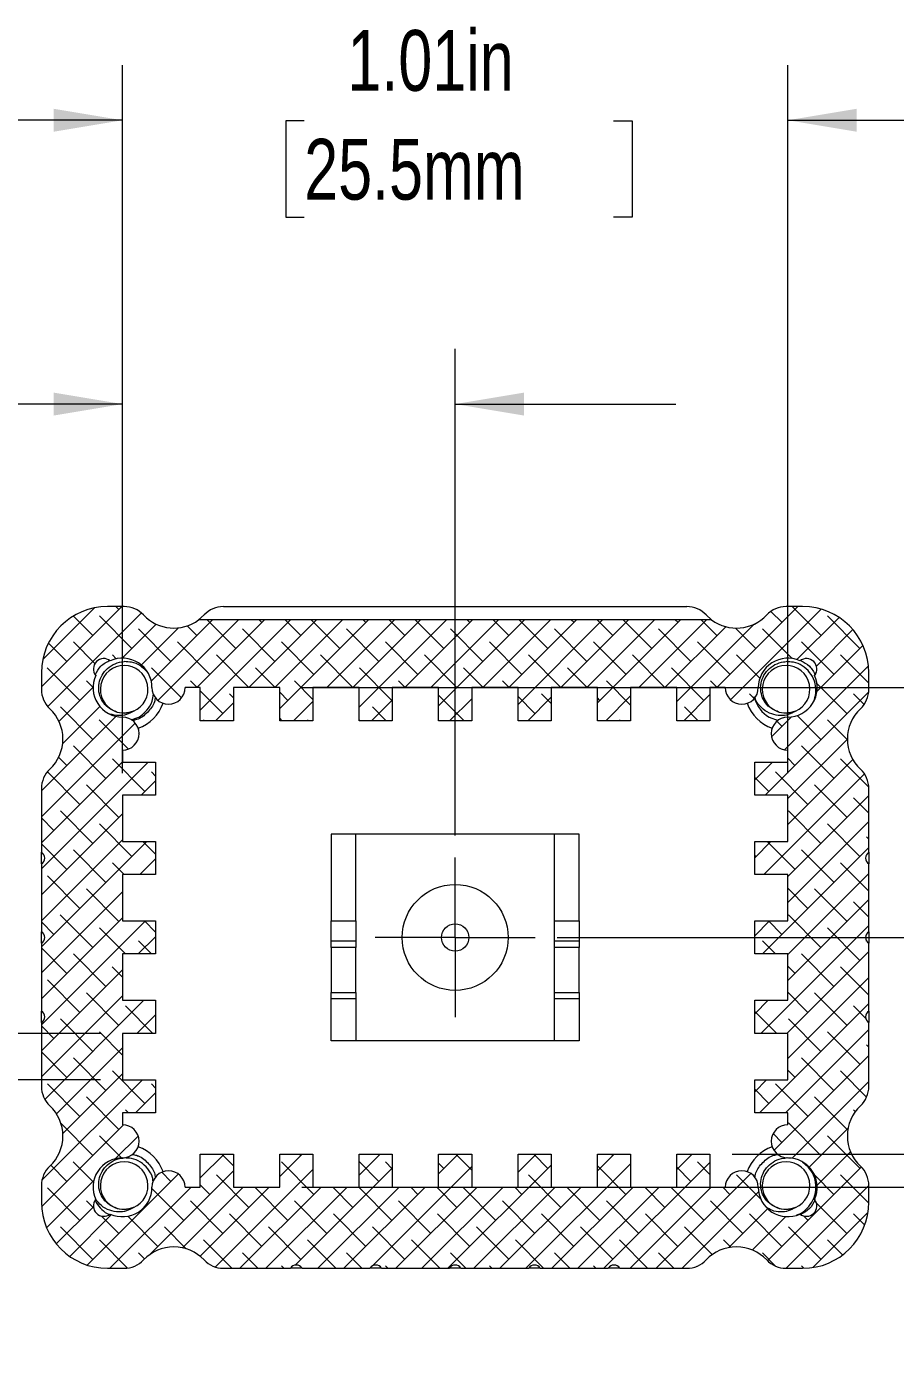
# Paper-space layout 'Inside Dim' of a CAD drawing. Header units: inches. Extents: x 0.04 to 7.3, y 0.02 to 5.63.
# Drawn here: x 4.673 to 5.985, y 1.235 to 3.257 of the extents above; entities that cross this region are included whole.
import ezdxf

# ---------------------------------------------------------------- set-up
doc = ezdxf.new("R2010")
doc.units = ezdxf.units.IN
doc.header["$MEASUREMENT"] = 0
doc.styles.add('SLDTEXTSTYLE0', font='TXT', dxfattribs={"width": 0.75})
doc.dimstyles.new('SLDDIMSTYLE2', dxfattribs={"dimtxt": 0.0918635171, "dimasz": 0.104, "dimexe": 0, "dimexo": 0.0625, "dimgap": 0.0229658793, "dimtad": 0, "dimtih": 1, "dimtoh": 1, "dimrnd": 1e-09, "dimzin": 0, "dimdsep": 46, "dimtxsty": 'SLDTEXTSTYLE0', "dimsah": 1, "dimcen": 0.09, "dimadec": 0, "dimazin": 0, "dimtfac": 1, "dimtmove": 0, "dimatfit": 0, "dimfxl": 1, "dimfrac": 2, "dimtolj": 1, "dimtzin": 12, "dimarcsym": 0})
doc.dimstyles.new('SLDDIMSTYLE4', dxfattribs={"dimtxt": 0.0918635171, "dimasz": 0.104, "dimexe": 0, "dimexo": 0.0625, "dimgap": 0.0229658793, "dimtad": 0, "dimtih": 1, "dimtoh": 1, "dimrnd": 1e-09, "dimdsep": 46, "dimtxsty": 'SLDTEXTSTYLE0', "dimsah": 1, "dimcen": 0.09, "dimadec": 0, "dimazin": 2, "dimtfac": 1, "dimtmove": 0, "dimatfit": 0, "dimfxl": 1, "dimfrac": 2, "dimtolj": 1, "dimtzin": 12, "dimarcsym": 0})
doc.dimstyles.new('SLDDIMSTYLE5', dxfattribs={"dimtxt": 0.0918635171, "dimasz": 0.104, "dimexe": 0, "dimexo": 0.0625, "dimgap": 0.0229658793, "dimtad": 0, "dimtih": 1, "dimtoh": 1, "dimrnd": 1e-09, "dimdsep": 46, "dimtxsty": 'SLDTEXTSTYLE0', "dimsah": 1, "dimcen": 0.09, "dimadec": 0, "dimazin": 2, "dimtfac": 1, "dimtofl": 0, "dimtmove": 0, "dimatfit": 3, "dimfxl": 1, "dimfrac": 2, "dimtolj": 1, "dimtzin": 12, "dimarcsym": 0})
doc.dimstyles.new('SLDDIMSTYLE6', dxfattribs={"dimtxt": 0.0918635171, "dimasz": 0.104, "dimexe": 0, "dimexo": 0.0625, "dimgap": 0.0229658793, "dimtad": 0, "dimtih": 1, "dimtoh": 1, "dimrnd": 1e-09, "dimzin": 12, "dimdsep": 46, "dimtxsty": 'SLDTEXTSTYLE0', "dimsah": 1, "dimcen": 0.09, "dimadec": 0, "dimazin": 3, "dimtfac": 1, "dimtmove": 0, "dimatfit": 0, "dimfxl": 1, "dimfrac": 2, "dimtolj": 1, "dimtzin": 12, "dimarcsym": 0})

# ---------------------------------------------------------------- blocks, each defined once
blk = doc.blocks.new('_D_10')
at = {"color": 7, "linetype": 'Continuous', "lineweight": 0, "ltscale": 0.6666666667}
for p, q in [((4.8177610038, 2.1294013043), (4.8177610038, 3.1993094408)), ((5.8227610038, 2.1294013043), (5.8227610038, 3.1993094408)), ((4.8177610038, 3.1159761074), (4.4844276705, 3.1159761074)), ((5.0923447871, 3.1152743522), (5.0643551216, 3.1152743522)), ((5.0643551216, 3.1152743522), (5.0643551216, 2.9694410191)), ((5.5595728474, 3.1152743522), (5.587562513, 3.1152743522)), ((5.587562513, 3.1152743522), (5.587562513, 2.9694410191)), ((5.8227610038, 3.1159761074), (6.1560943372, 3.1159761074)), ((5.0643551216, 2.9694410191), (5.0923447871, 2.9694410191)), ((5.587562513, 2.9694410191), (5.5595728474, 2.9694410191))]:
    blk.add_line(p, q, dxfattribs=at)
for points in [[(4.8177610038, 3.1159761074), (4.7137610038, 3.1333094408), (4.7137610038, 3.0986427741)], [(5.8227610038, 3.1159761074), (5.9267610038, 3.0986427741), (5.9267610038, 3.1333094408)]]:
    blk.add_solid(points, dxfattribs=at)
at = {"color": 7, "linetype": 'Continuous', "lineweight": 0, "ltscale": 0.6666666667, "char_height": 0.0918635171, "attachment_point": 1, "style": 'SLDTEXTSTYLE0'}
for s, insert in [('1.01in', (5.1576061654, 3.2523524296)), ('25.5mm', (5.0923447871, 3.0878593108))]:
    blk.add_mtext(s, dxfattribs=dict(at, insert=insert))
blk = doc.blocks.new('_D_11')
at = {"color": 7, "linetype": 'Continuous', "lineweight": 0, "ltscale": 0.6666666667}
for p, q in [((5.0885943372, 2.258567971), (6.9209827886, 2.258567971)), ((6.8376494553, 2.258567971), (6.8376494553, 2.0399887042)), ((6.6040354221, 1.874092104), (6.5760457565, 1.874092104)), ((6.5760457565, 1.874092104), (6.5760457565, 1.7282587709)), ((7.0712634824, 1.874092104), (7.0992531479, 1.874092104)), ((7.0992531479, 1.874092104), (7.0992531479, 1.7282587709)), ((6.5760457565, 1.7282587709), (6.6040354221, 1.7282587709)), ((7.0992531479, 1.7282587709), (7.0712634824, 1.7282587709)), ((6.8376494553, 1.503567971), (6.8376494553, 1.7095990142)), ((5.0885943372, 1.503567971), (6.9209827886, 1.503567971))]:
    blk.add_line(p, q, dxfattribs=at)
for points in [[(6.8376494553, 2.258567971), (6.8203161219, 2.154567971), (6.8549827886, 2.154567971)], [(6.8376494553, 1.503567971), (6.8549827886, 1.607567971), (6.8203161219, 1.607567971)]]:
    blk.add_solid(points, dxfattribs=at)
at = {"color": 7, "linetype": 'Continuous', "lineweight": 0, "ltscale": 0.6666666667, "char_height": 0.0918635171, "attachment_point": 1, "style": 'SLDTEXTSTYLE0'}
for s, insert in [('0.76in', (6.6692968004, 2.0111701814)), ('19.2mm', (6.6040354221, 1.8466770626))]:
    blk.add_mtext(s, dxfattribs=dict(at, insert=insert))
blk = doc.blocks.new('_D_12')
at = {"color": 7, "linetype": 'Continuous', "lineweight": 0, "ltscale": 0.6666666667}
for p, q in [((4.4709063239, 1.736067971), (4.4709063239, 2.0694013043)), ((4.7844276705, 1.736067971), (4.3875729905, 1.736067971)), ((4.7844276705, 1.666067971), (4.3875729905, 1.666067971)), ((4.4709063239, 1.3893239502), (4.4709063239, 1.666067971)), ((3.7565718893, 1.388622195), (3.7285822238, 1.388622195)), ((3.7285822238, 1.388622195), (3.7285822238, 1.2427888619)), ((4.1559230093, 1.388622195), (4.1839126749, 1.388622195)), ((4.1839126749, 1.388622195), (4.1839126749, 1.2427888619)), ((4.3042396572, 1.3893239502), (4.4709063239, 1.3893239502)), ((3.7285822238, 1.2427888619), (3.7565718893, 1.2427888619)), ((4.1839126749, 1.2427888619), (4.1559230093, 1.2427888619))]:
    blk.add_line(p, q, dxfattribs=at)
for points in [[(4.4709063239, 1.736067971), (4.4882396572, 1.840067971), (4.4535729905, 1.840067971)], [(4.4709063239, 1.666067971), (4.4535729905, 1.562067971), (4.4882396572, 1.562067971)]]:
    blk.add_solid(points, dxfattribs=at)
at = {"color": 7, "linetype": 'Continuous', "lineweight": 0, "ltscale": 0.6666666667, "char_height": 0.0918635171, "attachment_point": 1, "style": 'SLDTEXTSTYLE0'}
for s, insert in [('0.07in', (3.7878947975, 1.5257002724)), ('1.8mm', (3.7565718893, 1.3612071536))]:
    blk.add_mtext(s, dxfattribs=dict(at, insert=insert))
blk = doc.blocks.new('_D_13')
at = {"color": 7, "linetype": 'Continuous', "lineweight": 0, "ltscale": 0.6666666667}
for p, q in [((6.4438106216, 1.553567971), (6.4438106216, 1.8869013043)), ((5.7385943372, 1.553567971), (6.527143955, 1.553567971)), ((5.7615943372, 1.503567971), (6.527143955, 1.503567971)), ((6.4438106216, 1.2009050121), (6.4438106216, 1.503567971)), ((6.6104772883, 1.2009050121), (6.4438106216, 1.2009050121)), ((6.7587939301, 1.2002032569), (6.7308042645, 1.2002032569)), ((6.7308042645, 1.2002032569), (6.7308042645, 1.0543699238)), ((7.1581450501, 1.2002032569), (7.1861347156, 1.2002032569)), ((7.1861347156, 1.2002032569), (7.1861347156, 1.0543699238)), ((6.7308042645, 1.0543699238), (6.7587939301, 1.0543699238)), ((7.1861347156, 1.0543699238), (7.1581450501, 1.0543699238))]:
    blk.add_line(p, q, dxfattribs=at)
for points in [[(6.4438106216, 1.553567971), (6.461143955, 1.657567971), (6.4264772883, 1.657567971)], [(6.4438106216, 1.503567971), (6.4264772883, 1.399567971), (6.461143955, 1.399567971)]]:
    blk.add_solid(points, dxfattribs=at)
at = {"color": 7, "linetype": 'Continuous', "lineweight": 0, "ltscale": 0.6666666667, "char_height": 0.0918635171, "attachment_point": 1, "style": 'SLDTEXTSTYLE0'}
for s, insert in [('0.05in', (6.7901168382, 1.3372813343)), ('1.3mm', (6.7587939301, 1.1727882155))]:
    blk.add_mtext(s, dxfattribs=dict(at, insert=insert))
blk = doc.blocks.new('_D_14')
at = {"color": 7, "linetype": 'Continuous', "lineweight": 0, "ltscale": 0.6666666667}
for p, q in [((6.2305164026, 2.258567971), (6.2305164026, 2.5919013043)), ((5.6885943372, 2.258567971), (6.313849736, 2.258567971)), ((6.0308408396, 2.0736866366), (6.002851174, 2.0736866366)), ((6.002851174, 2.0736866366), (6.002851174, 1.9278533035)), ((6.4301919596, 2.0736866366), (6.4581816251, 2.0736866366)), ((6.4581816251, 2.0736866366), (6.4581816251, 1.9278533035)), ((6.002851174, 1.9278533035), (6.0308408396, 1.9278533035)), ((6.4581816251, 1.9278533035), (6.4301919596, 1.9278533035)), ((5.4742974622, 1.881067971), (6.313849736, 1.881067971)), ((6.2305164026, 1.881067971), (6.2305164026, 1.5477346376))]:
    blk.add_line(p, q, dxfattribs=at)
for points in [[(6.2305164026, 2.258567971), (6.247849736, 2.362567971), (6.2131830693, 2.362567971)], [(6.2305164026, 1.881067971), (6.2131830693, 1.777067971), (6.247849736, 1.777067971)]]:
    blk.add_solid(points, dxfattribs=at)
at = {"color": 7, "linetype": 'Continuous', "lineweight": 0, "ltscale": 0.6666666667, "char_height": 0.0918635171, "attachment_point": 1, "style": 'SLDTEXTSTYLE0'}
for s, insert in [('0.38in', (6.0621637477, 2.210764714)), ('9.6mm', (6.0308408396, 2.0462715952))]:
    blk.add_mtext(s, dxfattribs=dict(at, insert=insert))
blk = doc.blocks.new('_D_15')
at = {"color": 7, "linetype": 'Continuous', "lineweight": 0, "ltscale": 0.6666666667}
for p, q in [((4.8177610038, 2.1294013043), (4.8177610038, 2.7703711886)), ((5.3202610038, 2.0351044293), (5.3202610038, 2.7703711886)), ((3.937779606, 2.6863361), (3.9097899405, 2.6863361)), ((3.9097899405, 2.6863361), (3.9097899405, 2.5405027669)), ((4.4050076663, 2.6863361), (4.4329973319, 2.6863361)), ((4.4329973319, 2.6863361), (4.4329973319, 2.5405027669)), ((4.8177610038, 2.6870378552), (4.5143917519, 2.6870378552)), ((5.3202610038, 2.6870378552), (5.6535943372, 2.6870378552)), ((3.9097899405, 2.5405027669), (3.937779606, 2.5405027669)), ((4.4329973319, 2.5405027669), (4.4050076663, 2.5405027669))]:
    blk.add_line(p, q, dxfattribs=at)
for points in [[(4.8177610038, 2.6870378552), (4.7137610038, 2.7043711886), (4.7137610038, 2.6697045219)], [(5.3202610038, 2.6870378552), (5.4242610038, 2.6697045219), (5.4242610038, 2.7043711886)]]:
    blk.add_solid(points, dxfattribs=at)
at = {"color": 7, "linetype": 'Continuous', "lineweight": 0, "ltscale": 0.6666666667, "char_height": 0.0918635171, "attachment_point": 1, "style": 'SLDTEXTSTYLE0'}
for s, insert in [('0.50in', (4.0030409843, 2.8234141774)), ('12.8mm', (3.937779606, 2.6589210586))]:
    blk.add_mtext(s, dxfattribs=dict(at, insert=insert))
blk = doc.blocks.new('SW_CENTERMARKSYMBOL_1')
at = {"color": 0, "linetype": 'Continuous', "lineweight": 0, "ltscale": 0.6666666667}
for p, q in [((0, 0.1), (0, 0.120703125)), ((0, 0), (0, 0.1)), ((-0.1, 0), (-0.120703125, 0)), ((0, 0), (-0.1, 0)), ((0, 0), (0.1, 0)), ((0, 0), (0, -0.1)), ((0.1, 0), (0.120703125, 0)), ((0, -0.1), (0, -0.120703125))]:
    blk.add_line(p, q, dxfattribs=at)

psp = doc.layouts.new('Inside Dim')

# ---------------------------------------------------------------- hatches: boundary and pattern name
at = {"linetype": 'Continuous', "lineweight": 0, "ltscale": 0.6666666667}
h = psp.add_hatch(dxfattribs=at)
h.set_pattern_fill('ANSI38', scale=0.2222222222, style=0)
h.set_pattern_definition([(45, (0, 0), (-0.0196418550329597, 0.0196418550329597), []), (135, (0, 0), (-0.058925565098879, 0.0196418550329597), [0.0694444444444444, -0.0416666666666667])])
edge = h.paths.add_edge_path(flags=0)
edge.add_line((4.820386108165117, 2.381067970962776), (4.795261003824478, 2.381067970962776))
edge.add_arc((4.795261003824477, 2.281067970962776), 0.1, 89.99999999999949, 180.0000000000013)
edge.add_line((4.695261003824476, 2.281067970962775), (4.695261003824476, 2.255942866622136))
edge.add_arc((4.735261003824476, 2.255942866622136), 0.04, 180, 226.9272186532483)
edge.add_arc((4.665261003824477, 2.181067970962776), 0.0625, -46.92721865324887, 46.92721865324728, ccw=False)
edge.add_arc((4.735261003824476, 2.106193075303417), 0.04, 133.072781346753, 180)
edge.add_line((4.695261003824476, 2.106193075303417), (4.695261003824476, 2.009728225000621))
edge.add_arc((4.690261003824477, 2.001067970962776), 0.01, -60.000000000004604, 60.00000000000563, ccw=False)
edge.add_line((4.695261003824476, 1.992407716924932), (4.695261003824476, 1.88972822500062))
edge.add_arc((4.690261003824477, 1.881067970962776), 0.01, -60.00000000000648, 60.00000000000358, ccw=False)
edge.add_line((4.695261003824476, 1.872407716924932), (4.695261003824476, 1.769728225000621))
edge.add_arc((4.690261003824477, 1.761067970962776), 0.0100000000000002, -60.00000000000648, 60.00000000000432, ccw=False)
edge.add_line((4.695261003824476, 1.752407716924931), (4.695261003824476, 1.655942866622136))
edge.add_arc((4.735261003824476, 1.655942866622136), 0.04, 180, 226.9272186532481)
edge.add_arc((4.665261003824477, 1.581067970962776), 0.0625, -46.927218653248815, 46.92721865324722, ccw=False)
edge.add_arc((4.735261003824476, 1.506193075303417), 0.04, 133.0727813467525, 180)
edge.add_line((4.695261003824476, 1.506193075303417), (4.695261003824476, 1.481067970962777))
edge.add_arc((4.795261003824477, 1.481067970962776), 0.1, 179.9999999999996, 270.0000000000013)
edge.add_line((4.795261003824478, 1.381067970962776), (4.820386108165117, 1.381067970962776))
edge.add_arc((4.820386108165117, 1.421067970962776), 0.04, 270.0000000000008, 316.9272186532481)
edge.add_arc((4.895261003824476, 1.351067970962776), 0.0625, 43.07278134675158, 136.9272186532467, ccw=False)
edge.add_arc((4.970135899483836, 1.421067970962776), 0.04, 223.0727813467536, 270.0000000000008)
edge.add_line((4.970135899483836, 1.381067970962776), (5.071600749786632, 1.381067970962776))
edge.add_arc((5.080261003824476, 1.376067970962776), 0.01, 29.99999999999841, 149.9999999999975, ccw=False)
edge.add_line((5.088921257862321, 1.381067970962776), (5.191600749786632, 1.381067970962776))
edge.add_arc((5.200261003824476, 1.376067970962776), 0.01, 29.99999999999841, 149.9999999999975, ccw=False)
edge.add_line((5.208921257862321, 1.381067970962776), (5.311600749786631, 1.381067970962776))
edge.add_arc((5.320261003824477, 1.376067970962776), 0.01, 30.00000000000091, 150.0000000000026, ccw=False)
edge.add_line((5.328921257862321, 1.381067970962776), (5.431600749786632, 1.381067970962776))
edge.add_arc((5.440261003824476, 1.376067970962776), 0.01, 29.999999999999773, 149.9999999999986, ccw=False)
edge.add_line((5.44892125786232, 1.381067970962776), (5.551600749786632, 1.381067970962776))
edge.add_arc((5.560261003824476, 1.376067970962776), 0.01, 29.99999999999733, 149.9999999999986, ccw=False)
edge.add_line((5.568921257862321, 1.381067970962776), (5.670386108165117, 1.381067970962776))
edge.add_arc((5.670386108165117, 1.421067970962776), 0.04, 270.0000000000008, 316.9272186532482)
edge.add_arc((5.745261003824477, 1.351067970962776), 0.0625, 43.07278134675158, 136.9272186532473, ccw=False)
edge.add_arc((5.820135899483836, 1.421067970962776), 0.04, 223.0727813467533, 270.0000000000008)
edge.add_line((5.820135899483836, 1.381067970962776), (5.845261003824476, 1.381067970962776))
edge.add_arc((5.845261003824477, 1.481067970962776), 0.1, 270.0000000000003, 360.0000000000012)
edge.add_line((5.945261003824476, 1.481067970962777), (5.945261003824476, 1.506193075303417))
edge.add_arc((5.905261003824476, 1.506193075303417), 0.04, 0, 46.92721865324767)
edge.add_arc((5.975261003824476, 1.581067970962776), 0.0625, 133.0727813467518, 226.9272186532474, ccw=False)
edge.add_arc((5.905261003824476, 1.655942866622136), 0.04, 313.0727813467534, 360.0000000000008)
edge.add_line((5.945261003824476, 1.655942866622136), (5.945261003824476, 1.752407716924932))
edge.add_arc((5.950261003824477, 1.761067970962776), 0.01, 120.0000000000029, 239.9999999999956, ccw=False)
edge.add_line((5.945261003824476, 1.769728225000621), (5.945261003824476, 1.872407716924932))
edge.add_arc((5.950261003824477, 1.881067970962776), 0.01, 120.0000000000023, 239.9999999999969, ccw=False)
edge.add_line((5.945261003824476, 1.889728225000621), (5.945261003824476, 1.992407716924932))
edge.add_arc((5.950261003824477, 2.001067970962776), 0.01, 120.0000000000029, 239.9999999999962, ccw=False)
edge.add_line((5.945261003824476, 2.009728225000621), (5.945261003824476, 2.106193075303417))
edge.add_arc((5.905261003824476, 2.106193075303417), 0.04, 0, 46.92721865324745)
edge.add_arc((5.975261003824476, 2.181067970962776), 0.0625, 133.0727813467517, 226.9272186532472, ccw=False)
edge.add_arc((5.905261003824476, 2.255942866622136), 0.04, 313.0727813467534, 360.0000000000008)
edge.add_line((5.945261003824476, 2.255942866622136), (5.945261003824476, 2.281067970962776))
edge.add_arc((5.845261003824477, 2.281067970962776), 0.1, 5.598e-13, 90.00000000000132)
edge.add_line((5.845261003824476, 2.381067970962776), (5.820135899483836, 2.381067970962776))
edge.add_arc((5.820135899483836, 2.341067970962776), 0.04, 90, 136.9272186532475)
edge.add_arc((5.745261003824476, 2.411067970962776), 0.0625, 233.1301023541564, 316.9272186532478, ccw=False)
edge.add_line((5.707761003824476, 2.361067970962776), (5.547761003824477, 2.361067970962776))
edge.add_line((5.547761003824477, 2.361067970962776), (4.972761003824476, 2.361067970962776))
edge.add_line((4.972761003824476, 2.361067970962776), (4.932761003824477, 2.361067970962776))
edge.add_arc((4.895261003824476, 2.411067970962776), 0.0625, 223.0727813467528, 306.8698976458443, ccw=False)
edge.add_arc((4.820386108165117, 2.341067970962776), 0.04, 43.07278134675255, 90)
edge = h.paths.add_edge_path(flags=0)
edge.add_line((5.345261003824477, 1.553567970962776), (5.295261003824476, 1.553567970962776))
edge.add_line((5.295261003824476, 1.553567970962776), (5.295261003824476, 1.503567970962776))
edge.add_line((5.295261003824476, 1.503567970962776), (5.225261003824476, 1.503567970962776))
edge.add_line((5.225261003824476, 1.503567970962776), (5.225261003824476, 1.553567970962776))
edge.add_line((5.225261003824476, 1.553567970962776), (5.175261003824477, 1.553567970962776))
edge.add_line((5.175261003824477, 1.553567970962776), (5.175261003824477, 1.503567970962776))
edge.add_line((5.175261003824477, 1.503567970962776), (5.105261003824476, 1.503567970962776))
edge.add_line((5.105261003824476, 1.503567970962776), (5.105261003824476, 1.553567970962776))
edge.add_line((5.105261003824476, 1.553567970962776), (5.055261003824477, 1.553567970962776))
edge.add_line((5.055261003824477, 1.553567970962776), (5.055261003824477, 1.503567970962776))
edge.add_line((5.055261003824477, 1.503567970962776), (4.985261003824476, 1.503567970962776))
edge.add_line((4.985261003824476, 1.503567970962776), (4.985261003824476, 1.553567970962776))
edge.add_line((4.985261003824476, 1.553567970962776), (4.935261003824476, 1.553567970962776))
edge.add_line((4.935261003824476, 1.553567970962776), (4.935261003824476, 1.503567970962776))
edge.add_line((4.935261003824476, 1.503567970962776), (4.912261003824476, 1.503567970962776))
edge.add_arc((4.887261003824476, 1.503567970962776), 0.0249999999999999, 0, 180)
edge.add_arc((4.817761003824477, 1.503567970962776), 0.0445, 245.42835427125192, 360, ccw=False)
edge.add_arc((4.789476732577015, 1.475283699715314), 0.015625, 141.2511888011072, 308.7488111988922, ccw=False)
edge.add_arc((4.817761003824477, 1.503567970962776), 0.0445, 89.9999999999992, 204.5716457287488, ccw=False)
edge.add_arc((4.817761003824477, 1.573067970962776), 0.025, 270.0000000000008, 450.0000000000008)
edge.add_line((4.817761003824477, 1.598067970962776), (4.817761003824477, 1.616067970962776))
edge.add_line((4.817761003824477, 1.616067970962776), (4.867761003824477, 1.616067970962776))
edge.add_line((4.867761003824477, 1.616067970962776), (4.867761003824477, 1.666067970962776))
edge.add_line((4.867761003824477, 1.666067970962776), (4.817761003824477, 1.666067970962776))
edge.add_line((4.817761003824477, 1.666067970962776), (4.817761003824477, 1.736067970962776))
edge.add_line((4.817761003824477, 1.736067970962776), (4.867761003824477, 1.736067970962776))
edge.add_line((4.867761003824477, 1.736067970962776), (4.867761003824477, 1.786067970962776))
edge.add_line((4.867761003824477, 1.786067970962776), (4.817761003824477, 1.786067970962776))
edge.add_line((4.817761003824477, 1.786067970962776), (4.817761003824477, 1.856067970962776))
edge.add_line((4.817761003824477, 1.856067970962776), (4.867761003824477, 1.856067970962776))
edge.add_line((4.867761003824477, 1.856067970962776), (4.867761003824477, 1.906067970962776))
edge.add_line((4.867761003824477, 1.906067970962776), (4.817761003824477, 1.906067970962776))
edge.add_line((4.817761003824477, 1.906067970962776), (4.817761003824477, 1.976067970962776))
edge.add_line((4.817761003824477, 1.976067970962776), (4.867761003824477, 1.976067970962776))
edge.add_line((4.867761003824477, 1.976067970962776), (4.867761003824477, 2.026067970962776))
edge.add_line((4.867761003824477, 2.026067970962776), (4.817761003824477, 2.026067970962776))
edge.add_line((4.817761003824477, 2.026067970962776), (4.817761003824477, 2.096067970962777))
edge.add_line((4.817761003824477, 2.096067970962777), (4.867761003824477, 2.096067970962777))
edge.add_line((4.867761003824477, 2.096067970962777), (4.867761003824477, 2.146067970962776))
edge.add_line((4.867761003824477, 2.146067970962776), (4.817761003824477, 2.146067970962776))
edge.add_line((4.817761003824477, 2.146067970962776), (4.817761003824477, 2.164067970962776))
edge.add_arc((4.817761003824477, 2.189067970962776), 0.025, 270.0000000000008, 450.0000000000008)
edge.add_arc((4.817761003824477, 2.258567970962776), 0.0445, 155.4283542712509, 270, ccw=False)
edge.add_arc((4.789476732577015, 2.286852242210238), 0.015625, 51.25118880110699, 218.748811198892, ccw=False)
edge.add_arc((4.817761003824477, 2.258567970962776), 0.0445, -1.4210854715202004e-12, 114.57164572874751, ccw=False)
edge.add_arc((4.887261003824476, 2.258567970962776), 0.025, 180.0000000000018, 360.0000000000008)
edge.add_line((4.912261003824476, 2.258567970962776), (4.935261003824476, 2.258567970962776))
edge.add_line((4.935261003824476, 2.258567970962776), (4.935261003824476, 2.208567970962776))
edge.add_line((4.935261003824476, 2.208567970962776), (4.985261003824476, 2.208567970962776))
edge.add_line((4.985261003824476, 2.208567970962776), (4.985261003824476, 2.258567970962776))
edge.add_line((4.985261003824476, 2.258567970962776), (5.055261003824477, 2.258567970962776))
edge.add_line((5.055261003824477, 2.258567970962776), (5.055261003824477, 2.208567970962776))
edge.add_line((5.055261003824477, 2.208567970962776), (5.105261003824476, 2.208567970962776))
edge.add_line((5.105261003824476, 2.208567970962776), (5.105261003824476, 2.258567970962776))
edge.add_line((5.105261003824476, 2.258567970962776), (5.175261003824477, 2.258567970962776))
edge.add_line((5.175261003824477, 2.258567970962776), (5.175261003824477, 2.208567970962776))
edge.add_line((5.175261003824477, 2.208567970962776), (5.225261003824476, 2.208567970962776))
edge.add_line((5.225261003824476, 2.208567970962776), (5.225261003824476, 2.258567970962776))
edge.add_line((5.225261003824476, 2.258567970962776), (5.295261003824476, 2.258567970962776))
edge.add_line((5.295261003824476, 2.258567970962776), (5.295261003824477, 2.208567970962776))
edge.add_line((5.295261003824477, 2.208567970962776), (5.345261003824477, 2.208567970962776))
edge.add_line((5.345261003824477, 2.208567970962776), (5.345261003824477, 2.258567970962776))
edge.add_line((5.345261003824477, 2.258567970962776), (5.415261003824477, 2.258567970962776))
edge.add_line((5.415261003824477, 2.258567970962776), (5.415261003824477, 2.208567970962776))
edge.add_line((5.415261003824477, 2.208567970962776), (5.465261003824477, 2.208567970962776))
edge.add_line((5.465261003824477, 2.208567970962776), (5.465261003824477, 2.258567970962776))
edge.add_line((5.465261003824477, 2.258567970962776), (5.535261003824476, 2.258567970962776))
edge.add_line((5.535261003824476, 2.258567970962776), (5.535261003824476, 2.208567970962776))
edge.add_line((5.535261003824476, 2.208567970962776), (5.585261003824476, 2.208567970962776))
edge.add_line((5.585261003824476, 2.208567970962776), (5.585261003824476, 2.258567970962776))
edge.add_line((5.585261003824476, 2.258567970962776), (5.655261003824476, 2.258567970962776))
edge.add_line((5.655261003824476, 2.258567970962776), (5.655261003824476, 2.208567970962776))
edge.add_line((5.655261003824476, 2.208567970962776), (5.705261003824477, 2.208567970962776))
edge.add_line((5.705261003824477, 2.208567970962776), (5.705261003824477, 2.258567970962776))
edge.add_line((5.705261003824477, 2.258567970962776), (5.728261003824477, 2.258567970962776))
edge.add_arc((5.753261003824477, 2.258567970962776), 0.025, 180, 360.0000000000008)
edge.add_arc((5.822761003824476, 2.258567970962776), 0.0445, 65.42835427124908, 180, ccw=False)
edge.add_arc((5.851045275071939, 2.286852242210238), 0.015625, -38.74881119889187, 128.7488111988889, ccw=False)
edge.add_arc((5.822761003824476, 2.258567970962776), 0.0445, -90.0000000000008, 24.57164572874649, ccw=False)
edge.add_arc((5.822761003824476, 2.189067970962776), 0.025, 90, 270.0000000000008)
edge.add_line((5.822761003824476, 2.164067970962776), (5.822761003824476, 2.146067970962776))
edge.add_line((5.822761003824476, 2.146067970962776), (5.772761003824476, 2.146067970962776))
edge.add_line((5.772761003824476, 2.146067970962776), (5.772761003824476, 2.096067970962777))
edge.add_line((5.772761003824476, 2.096067970962777), (5.822761003824476, 2.096067970962777))
edge.add_line((5.822761003824476, 2.096067970962777), (5.822761003824476, 2.026067970962776))
edge.add_line((5.822761003824476, 2.026067970962776), (5.772761003824476, 2.026067970962776))
edge.add_line((5.772761003824476, 2.026067970962776), (5.772761003824476, 1.976067970962776))
edge.add_line((5.772761003824476, 1.976067970962776), (5.822761003824476, 1.976067970962776))
edge.add_line((5.822761003824476, 1.976067970962776), (5.822761003824476, 1.906067970962776))
edge.add_line((5.822761003824476, 1.906067970962776), (5.772761003824476, 1.906067970962776))
edge.add_line((5.772761003824476, 1.906067970962776), (5.772761003824476, 1.856067970962776))
edge.add_line((5.772761003824476, 1.856067970962776), (5.822761003824476, 1.856067970962776))
edge.add_line((5.822761003824476, 1.856067970962776), (5.822761003824476, 1.786067970962776))
edge.add_line((5.822761003824476, 1.786067970962776), (5.772761003824476, 1.786067970962776))
edge.add_line((5.772761003824476, 1.786067970962776), (5.772761003824476, 1.736067970962776))
edge.add_line((5.772761003824476, 1.736067970962776), (5.822761003824476, 1.736067970962776))
edge.add_line((5.822761003824476, 1.736067970962776), (5.822761003824476, 1.666067970962776))
edge.add_line((5.822761003824476, 1.666067970962776), (5.772761003824476, 1.666067970962776))
edge.add_line((5.772761003824476, 1.666067970962776), (5.772761003824476, 1.616067970962776))
edge.add_line((5.772761003824476, 1.616067970962776), (5.822761003824476, 1.616067970962776))
edge.add_line((5.822761003824476, 1.616067970962776), (5.822761003824476, 1.598067970962776))
edge.add_arc((5.822761003824476, 1.573067970962776), 0.025, 90, 270.0000000000008)
edge.add_arc((5.822761003824476, 1.503567970962776), 0.0445, -24.57164572874808, 89.9999999999992, ccw=False)
edge.add_arc((5.851045275071939, 1.475283699715315), 0.015625, -128.7488111988905, 38.748811198889086, ccw=False)
edge.add_arc((5.822761003824476, 1.503567970962776), 0.0445, 180, 294.57164572875035, ccw=False)
edge.add_arc((5.753261003824477, 1.503567970962776), 0.025, 0, 180)
edge.add_line((5.728261003824477, 1.503567970962776), (5.705261003824477, 1.503567970962776))
edge.add_line((5.705261003824477, 1.503567970962776), (5.705261003824477, 1.553567970962776))
edge.add_line((5.705261003824477, 1.553567970962776), (5.655261003824476, 1.553567970962776))
edge.add_line((5.655261003824476, 1.553567970962776), (5.655261003824476, 1.503567970962776))
edge.add_line((5.655261003824476, 1.503567970962776), (5.585261003824476, 1.503567970962776))
edge.add_line((5.585261003824476, 1.503567970962776), (5.585261003824476, 1.553567970962776))
edge.add_line((5.585261003824476, 1.553567970962776), (5.535261003824476, 1.553567970962776))
edge.add_line((5.535261003824476, 1.553567970962776), (5.535261003824476, 1.503567970962776))
edge.add_line((5.535261003824476, 1.503567970962776), (5.465261003824477, 1.503567970962776))
edge.add_line((5.465261003824477, 1.503567970962776), (5.465261003824477, 1.553567970962776))
edge.add_line((5.465261003824477, 1.553567970962776), (5.415261003824477, 1.553567970962776))
edge.add_line((5.415261003824477, 1.553567970962776), (5.415261003824477, 1.503567970962776))
edge.add_line((5.415261003824477, 1.503567970962776), (5.345261003824477, 1.503567970962776))
edge.add_line((5.345261003824477, 1.503567970962776), (5.345261003824477, 1.553567970962776))

# ---------------------------------------------------------------- linework, layer by layer
at = {"color": 7, "linetype": 'Continuous', "lineweight": 15, "ltscale": 0.6666666667}
for p, q in [((4.8203861082, 2.381067971), (4.7952610038, 2.381067971)), ((4.940916428, 2.3683850441), (4.9327610038, 2.361067971)), ((4.9701358995, 2.381067971), (5.6703861082, 2.381067971)), ((5.7077610038, 2.361067971), (5.6996055796, 2.3683850441)), ((5.8452610038, 2.381067971), (5.8201358995, 2.381067971)), ((4.9727610038, 2.361067971), (4.9327610038, 2.361067971)), ((5.5477610038, 2.361067971), (4.9727610038, 2.361067971)), ((5.7077610038, 2.361067971), (5.5477610038, 2.361067971)), ((4.6952610038, 2.281067971), (4.6952610038, 2.2559428666)), ((5.9452610038, 2.2559428666), (5.9452610038, 2.281067971)), ((4.9352610038, 2.258567971), (4.9122610038, 2.258567971)), ((4.9352610038, 2.208567971), (4.9352610038, 2.258567971)), ((5.0552610038, 2.258567971), (4.9852610038, 2.258567971)), ((4.9852610038, 2.258567971), (4.9852610038, 2.208567971)), ((5.0552610038, 2.208567971), (5.0552610038, 2.258567971)), ((5.1752610038, 2.258567971), (5.1052610038, 2.258567971)), ((5.1052610038, 2.258567971), (5.1052610038, 2.208567971)), ((5.1752610038, 2.208567971), (5.1752610038, 2.258567971)), ((5.2952610038, 2.258567971), (5.2252610038, 2.258567971)), ((5.2252610038, 2.258567971), (5.2252610038, 2.208567971)), ((5.2952610038, 2.208567971), (5.2952610038, 2.258567971)), ((5.4152610038, 2.258567971), (5.3452610038, 2.258567971)), ((5.3452610038, 2.258567971), (5.3452610038, 2.208567971)), ((5.4152610038, 2.208567971), (5.4152610038, 2.258567971)), ((5.5352610038, 2.258567971), (5.4652610038, 2.258567971)), ((5.4652610038, 2.258567971), (5.4652610038, 2.208567971)), ((5.5352610038, 2.208567971), (5.5352610038, 2.258567971)), ((5.6552610038, 2.258567971), (5.5852610038, 2.258567971)), ((5.5852610038, 2.258567971), (5.5852610038, 2.208567971)), ((5.6552610038, 2.208567971), (5.6552610038, 2.258567971)), ((5.7282610038, 2.258567971), (5.7052610038, 2.258567971)), ((5.7052610038, 2.258567971), (5.7052610038, 2.208567971)), ((5.773779314, 2.241048655), (5.7731390895, 2.2442344555)), ((4.9852610038, 2.208567971), (4.9352610038, 2.208567971)), ((5.1052610038, 2.208567971), (5.0552610038, 2.208567971)), ((5.2252610038, 2.208567971), (5.1752610038, 2.208567971)), ((5.3452610038, 2.208567971), (5.2952610038, 2.208567971)), ((5.4652610038, 2.208567971), (5.4152610038, 2.208567971)), ((5.5852610038, 2.208567971), (5.5352610038, 2.208567971)), ((5.7052610038, 2.208567971), (5.6552610038, 2.208567971)), ((5.7945690542, 2.2137575263), (5.8083485365, 2.2090001)), ((4.8177610038, 2.164067971), (4.8177610038, 2.146067971)), ((4.8177610038, 2.146067971), (4.8677610038, 2.146067971)), ((4.8677610038, 2.146067971), (4.8677610038, 2.096067971)), ((5.7727610038, 2.096067971), (5.7727610038, 2.146067971)), ((5.7727610038, 2.146067971), (5.8227610038, 2.146067971)), ((5.8227610038, 2.146067971), (5.8227610038, 2.164067971)), ((4.6952610038, 2.1061930753), (4.6952610038, 2.009728225)), ((5.9452610038, 2.009728225), (5.9452610038, 2.1061930753)), ((4.8677610038, 2.096067971), (4.8177610038, 2.096067971)), ((4.8177610038, 2.096067971), (4.8177610038, 2.026067971)), ((5.8227610038, 2.096067971), (5.7727610038, 2.096067971)), ((5.8227610038, 2.026067971), (5.8227610038, 2.096067971)), ((4.8177610038, 2.026067971), (4.8677610038, 2.026067971)), ((4.8677610038, 2.026067971), (4.8677610038, 1.976067971)), ((5.1702610038, 2.037067971), (5.1327610038, 2.037067971)), ((5.1327610038, 2.037067971), (5.1327610038, 1.906067971)), ((5.1702610038, 1.906067971), (5.1702610038, 2.037067971)), ((5.4702610038, 2.037067971), (5.1702610038, 2.037067971)), ((5.5077610038, 2.037067971), (5.4702610038, 2.037067971)), ((5.4702610038, 1.906067971), (5.4702610038, 2.037067971)), ((5.5077610038, 1.906067971), (5.5077610038, 2.037067971)), ((5.7727610038, 1.976067971), (5.7727610038, 2.026067971)), ((5.7727610038, 2.026067971), (5.8227610038, 2.026067971)), ((4.6952610038, 1.9924077169), (4.6952610038, 2.009728225)), ((5.9452610038, 2.009728225), (5.9452610038, 1.9924077169)), ((4.6952610038, 1.9924077169), (4.6952610038, 1.889728225)), ((5.9452610038, 1.889728225), (5.9452610038, 1.9924077169)), ((4.8677610038, 1.976067971), (4.8177610038, 1.976067971)), ((4.8177610038, 1.976067971), (4.8177610038, 1.906067971)), ((5.8227610038, 1.976067971), (5.7727610038, 1.976067971)), ((5.8227610038, 1.906067971), (5.8227610038, 1.976067971)), ((4.8177610038, 1.906067971), (4.8677610038, 1.906067971)), ((4.8677610038, 1.906067971), (4.8677610038, 1.856067971)), ((5.1327610038, 1.876067971), (5.1327610038, 1.906067971)), ((5.1327610038, 1.906067971), (5.1702610038, 1.906067971)), ((5.1702610038, 1.906067971), (5.1702610038, 1.876067971)), ((5.4702610038, 1.876067971), (5.4702610038, 1.906067971)), ((5.4702610038, 1.906067971), (5.5077610038, 1.906067971)), ((5.5077610038, 1.906067971), (5.5077610038, 1.876067971)), ((5.7727610038, 1.856067971), (5.7727610038, 1.906067971)), ((5.7727610038, 1.906067971), (5.8227610038, 1.906067971)), ((4.6952610038, 1.8724077169), (4.6952610038, 1.889728225)), ((5.9452610038, 1.889728225), (5.9452610038, 1.8724077169)), ((4.6952610038, 1.8724077169), (4.6952610038, 1.769728225)), ((5.1327610038, 1.866067971), (5.1327610038, 1.876067971)), ((5.1327610038, 1.876067971), (5.1702610038, 1.876067971)), ((5.1702610038, 1.866067971), (5.1327610038, 1.866067971)), ((5.1327610038, 1.866067971), (5.1327610038, 1.798067971)), ((5.1702610038, 1.876067971), (5.1702610038, 1.866067971)), ((5.1702610038, 1.798067971), (5.1702610038, 1.866067971)), ((5.4702610038, 1.876067971), (5.5077610038, 1.876067971)), ((5.4702610038, 1.866067971), (5.4702610038, 1.876067971)), ((5.5077610038, 1.866067971), (5.4702610038, 1.866067971)), ((5.4702610038, 1.798067971), (5.4702610038, 1.866067971)), ((5.5077610038, 1.876067971), (5.5077610038, 1.866067971)), ((5.5077610038, 1.798067971), (5.5077610038, 1.866067971)), ((5.9452610038, 1.769728225), (5.9452610038, 1.8724077169)), ((4.8677610038, 1.856067971), (4.8177610038, 1.856067971)), ((4.8177610038, 1.856067971), (4.8177610038, 1.786067971)), ((5.8227610038, 1.856067971), (5.7727610038, 1.856067971)), ((5.8227610038, 1.786067971), (5.8227610038, 1.856067971)), ((4.8177610038, 1.786067971), (4.8677610038, 1.786067971)), ((4.8677610038, 1.786067971), (4.8677610038, 1.736067971)), ((5.1327610038, 1.798067971), (5.1702610038, 1.798067971)), ((5.1327610038, 1.788067971), (5.1327610038, 1.798067971)), ((5.1327610038, 1.725067971), (5.1327610038, 1.788067971)), ((5.1702610038, 1.788067971), (5.1327610038, 1.788067971)), ((5.1702610038, 1.798067971), (5.1702610038, 1.788067971)), ((5.1702610038, 1.788067971), (5.1702610038, 1.725067971)), ((5.4702610038, 1.798067971), (5.5077610038, 1.798067971)), ((5.4702610038, 1.788067971), (5.4702610038, 1.798067971)), ((5.5077610038, 1.788067971), (5.4702610038, 1.788067971)), ((5.4702610038, 1.725067971), (5.4702610038, 1.788067971)), ((5.5077610038, 1.798067971), (5.5077610038, 1.788067971)), ((5.5077610038, 1.788067971), (5.5077610038, 1.725067971)), ((5.7727610038, 1.736067971), (5.7727610038, 1.786067971)), ((5.7727610038, 1.786067971), (5.8227610038, 1.786067971)), ((4.6952610038, 1.7524077169), (4.6952610038, 1.769728225)), ((5.9452610038, 1.769728225), (5.9452610038, 1.7524077169)), ((4.6952610038, 1.7524077169), (4.6952610038, 1.6559428666)), ((5.9452610038, 1.6559428666), (5.9452610038, 1.7524077169)), ((4.8677610038, 1.736067971), (4.8177610038, 1.736067971)), ((4.8177610038, 1.736067971), (4.8177610038, 1.666067971)), ((5.1702610038, 1.725067971), (5.1327610038, 1.725067971)), ((5.4702610038, 1.725067971), (5.1702610038, 1.725067971)), ((5.5077610038, 1.725067971), (5.4702610038, 1.725067971)), ((5.8227610038, 1.736067971), (5.7727610038, 1.736067971)), ((5.8227610038, 1.666067971), (5.8227610038, 1.736067971)), ((4.8177610038, 1.666067971), (4.8677610038, 1.666067971)), ((4.8677610038, 1.666067971), (4.8677610038, 1.616067971)), ((5.7727610038, 1.616067971), (5.7727610038, 1.666067971)), ((5.7727610038, 1.666067971), (5.8227610038, 1.666067971)), ((4.8677610038, 1.616067971), (4.8177610038, 1.616067971)), ((4.8177610038, 1.616067971), (4.8177610038, 1.598067971)), ((5.8227610038, 1.616067971), (5.7727610038, 1.616067971)), ((5.8227610038, 1.598067971), (5.8227610038, 1.616067971)), ((4.8399865202, 1.5514679049), (4.8413087573, 1.5503571769)), ((4.9352610038, 1.503567971), (4.9352610038, 1.553567971)), ((4.9352610038, 1.553567971), (4.9852610038, 1.553567971)), ((4.9852610038, 1.553567971), (4.9852610038, 1.503567971)), ((5.0552610038, 1.503567971), (5.0552610038, 1.553567971)), ((5.0552610038, 1.553567971), (5.1052610038, 1.553567971)), ((5.1052610038, 1.553567971), (5.1052610038, 1.503567971)), ((5.1752610038, 1.503567971), (5.1752610038, 1.553567971)), ((5.1752610038, 1.553567971), (5.2252610038, 1.553567971)), ((5.2252610038, 1.553567971), (5.2252610038, 1.503567971)), ((5.2952610038, 1.503567971), (5.2952610038, 1.553567971)), ((5.2952610038, 1.553567971), (5.3452610038, 1.553567971)), ((5.3452610038, 1.553567971), (5.3452610038, 1.503567971)), ((5.4152610038, 1.503567971), (5.4152610038, 1.553567971)), ((5.4152610038, 1.553567971), (5.4652610038, 1.553567971)), ((5.4652610038, 1.553567971), (5.4652610038, 1.503567971)), ((5.5352610038, 1.503567971), (5.5352610038, 1.553567971)), ((5.5352610038, 1.553567971), (5.5852610038, 1.553567971)), ((5.5852610038, 1.553567971), (5.5852610038, 1.503567971)), ((5.6552610038, 1.503567971), (5.6552610038, 1.553567971)), ((5.6552610038, 1.553567971), (5.7052610038, 1.553567971)), ((5.7052610038, 1.553567971), (5.7052610038, 1.503567971)), ((5.8267467014, 1.5472663069), (5.8202610038, 1.5478159788)), ((4.6952610038, 1.5061930753), (4.6952610038, 1.481067971)), ((4.9122610038, 1.503567971), (4.9352610038, 1.503567971)), ((4.9852610038, 1.503567971), (5.0552610038, 1.503567971)), ((5.1052610038, 1.503567971), (5.1752610038, 1.503567971)), ((5.2252610038, 1.503567971), (5.2952610038, 1.503567971)), ((5.3452610038, 1.503567971), (5.4152610038, 1.503567971)), ((5.4652610038, 1.503567971), (5.5352610038, 1.503567971)), ((5.5852610038, 1.503567971), (5.6552610038, 1.503567971)), ((5.7052610038, 1.503567971), (5.7282610038, 1.503567971)), ((5.9452610038, 1.481067971), (5.9452610038, 1.5061930753)), ((4.7945690542, 1.4637575263), (4.7980553399, 1.462553871)), ((4.7952610038, 1.381067971), (4.8203861082, 1.381067971)), ((4.9701358995, 1.381067971), (5.0716007498, 1.381067971)), ((5.0889212579, 1.381067971), (5.0716007498, 1.381067971)), ((5.0889212579, 1.381067971), (5.1916007498, 1.381067971)), ((5.2089212579, 1.381067971), (5.1916007498, 1.381067971)), ((5.2089212579, 1.381067971), (5.3116007498, 1.381067971)), ((5.3289212579, 1.381067971), (5.3116007498, 1.381067971)), ((5.3289212579, 1.381067971), (5.4316007498, 1.381067971)), ((5.4489212579, 1.381067971), (5.4316007498, 1.381067971)), ((5.4489212579, 1.381067971), (5.5516007498, 1.381067971)), ((5.5689212579, 1.381067971), (5.5516007498, 1.381067971)), ((5.5689212579, 1.381067971), (5.6703861082, 1.381067971)), ((5.8201358995, 1.381067971), (5.8452610038, 1.381067971))]:
    psp.add_line(p, q, dxfattribs=at)
at = {"color": 7, "linetype": 'Continuous', "lineweight": 15, "ltscale": 0.4444444444}
for radius in [0.0799999999999992, 0.0207031249999998]:
    psp.add_circle((5.3202610038, 1.881067971), radius, dxfattribs=at)
for centre, radius, start, end in [((4.7952610038, 2.281067971), 0.1000000000000005, 90, 180), ((4.8203861082, 2.341067971), 0.04, 43.0727813468, 90), ((4.8952610038, 2.411067971), 0.0625000000000005, 223.0727813468, 306.8698976458), ((4.9701358995, 2.341067971), 0.04, 90, 136.9272186532), ((5.6703861082, 2.341067971), 0.04, 43.0727813468, 90), ((5.7452610038, 2.411067971), 0.0625, 233.1301023542, 316.9272186532), ((5.8201358995, 2.341067971), 0.04, 90, 136.9272186532), ((5.8452610038, 2.281067971), 0.1000000000000005, 0, 90), ((4.7894767326, 2.2868522422), 0.0156250000000004, 51.2511888011, 218.7488111989), ((4.8202610038, 2.256067971), 0.0359705181293779, 292.8192442185, 247.1807557815), ((4.8177610038, 2.258567971), 0.0445000000000002, 0, 114.5716457287), ((5.8227610038, 2.258567971), 0.0445000000000001, 65.4283542713, 180), ((5.8202610038, 2.256067971), 0.0359705181293777, 292.8192442185, 247.1807557815), ((5.8510452751, 2.2868522422), 0.0156250000000003, 321.2511888011, 128.7488111989), ((4.8177610038, 2.258567971), 0.0445000000000007, 155.4283542713, 270), ((5.8227610038, 2.258567971), 0.0444999999999998, 270, 24.5716457287), ((4.7352610038, 2.2559428666), 0.0400000000000009, 180, 226.9272186532), ((4.8872610038, 2.258567971), 0.0250000000000004, 180, 0), ((5.7532610038, 2.258567971), 0.0250000000000012, 180, 0), ((5.9052610038, 2.2559428666), 0.04, 313.0727813468, 0), ((4.6652610038, 2.181067971), 0.0625000000000004, 313.0727813468, 46.9272186532), ((4.8202610038, 2.256067971), 0.0625000000000002, 289.7545872362, 340.2454127638), ((5.8202610038, 2.256067971), 0.0625000000000002, 199.7545872361, 250.2454127638), ((5.8202610038, 2.256067971), 0.0495000000000006, 195.6452692135, 238.7328396704), ((5.9752610038, 2.181067971), 0.0624999999999998, 133.0727813468, 226.9272186532), ((4.8202610038, 2.256067971), 0.0359705181293779, 247.1807557815, 292.8192442185), ((4.8177610038, 2.189067971), 0.0249999999999999, 270, 90), ((5.8227610038, 2.189067971), 0.0249999999999999, 90, 270), ((5.8202610038, 2.256067971), 0.0359705181293777, 247.1807557815, 292.8192442185), ((4.7352610038, 2.1061930753), 0.0400000000000009, 133.0727813468, 180), ((5.9052610038, 2.1061930753), 0.04, 0, 46.9272186532), ((4.6902610038, 2.001067971), 0.01, 300, 60), ((5.9502610038, 2.001067971), 0.0099999999999995, 120, 240), ((4.6902610038, 1.881067971), 0.0100000000000002, 300, 60), ((5.9502610038, 1.881067971), 0.0099999999999997, 120, 240), ((4.6902610038, 1.761067971), 0.0100000000000002, 300, 60), ((5.9502610038, 1.761067971), 0.0099999999999995, 120, 240), ((4.7352610038, 1.6559428666), 0.0400000000000009, 180, 226.9272186532), ((5.9052610038, 1.6559428666), 0.04, 313.0727813468, 0), ((4.6652610038, 1.581067971), 0.0625000000000002, 313.0727813468, 46.9272186532), ((5.9752610038, 1.581067971), 0.0624999999999996, 133.0727813468, 226.9272186532), ((4.8177610038, 1.573067971), 0.0250000000000001, 270, 90), ((5.8227610038, 1.573067971), 0.0250000000000001, 90, 270), ((4.8202610038, 1.506067971), 0.0625000000000001, 19.7545872362, 70.2454127638), ((5.8202610038, 1.506067971), 0.0625000000000004, 109.7545872362, 160.2454127638), ((4.8177610038, 1.503567971), 0.0445000000000007, 90, 204.5716457287), ((4.8202610038, 1.506067971), 0.0359705181293777, 292.8192442185, 247.1807557815), ((5.8202610038, 1.506067971), 0.0359705181293777, 292.8192442185, 247.1807557815), ((5.8227610038, 1.503567971), 0.0445, 335.4283542713, 90), ((4.7352610038, 1.5061930753), 0.0400000000000009, 133.0727813468, 180), ((4.8872610038, 1.503567971), 0.0250000000000004, 0, 180), ((5.7532610038, 1.503567971), 0.0250000000000004, 0, 180), ((5.9052610038, 1.5061930753), 0.0400000000000001, 0, 46.9272186532), ((4.8177610038, 1.503567971), 0.0445000000000002, 245.4283542713, 0), ((5.8227610038, 1.503567971), 0.0445000000000002, 180, 294.5716457287), ((4.7952610038, 1.481067971), 0.1000000000000005, 180, 270), ((4.7894767326, 1.4752836997), 0.0156250000000002, 141.2511888011, 308.7488111989), ((4.8202610038, 1.506067971), 0.0495000000000006, 207.1027343201, 238.7328396704), ((5.8510452751, 1.4752836997), 0.0156250000000003, 231.2511888011, 38.7488111989), ((5.8452610038, 1.481067971), 0.1000000000000005, 270, 0), ((4.8202610038, 1.506067971), 0.0359705181293777, 247.1807557815, 292.8192442185), ((5.8202610038, 1.506067971), 0.0359705181293777, 247.1807557815, 292.8192442185), ((4.8952610038, 1.351067971), 0.0624999999999997, 43.0727813468, 136.9272186532), ((5.7452610038, 1.351067971), 0.0624999999999997, 43.0727813468, 136.9272186532), ((4.8203861082, 1.421067971), 0.04, 270, 316.9272186532), ((4.9701358995, 1.421067971), 0.0400000000000006, 223.0727813468, 270), ((5.0802610038, 1.376067971), 0.0100000000000004, 30, 150), ((5.2002610038, 1.376067971), 0.0100000000000004, 30, 150), ((5.3202610038, 1.376067971), 0.0100000000000004, 30, 150), ((5.4402610038, 1.376067971), 0.0100000000000004, 30, 150), ((5.5602610038, 1.376067971), 0.0100000000000011, 30, 150), ((5.6703861082, 1.421067971), 0.04, 270, 316.9272186532), ((5.8201358995, 1.421067971), 0.04, 223.0727813468, 270)]:
    psp.add_arc(centre, radius, start, end, dxfattribs=at)
at = {"color": 7, "linetype": 'Continuous', "lineweight": 15, "ltscale": 0.6666666667}
for points, knots in [([(4.776553990576122, 2.278111261629307), (4.779065701431505, 2.282714547509934), (4.784331377719319, 2.292365106313587), (4.794039283701538, 2.297570176806816), (4.799116549381199, 2.300292445216078)], [0, 0, 0, 0, 0.4769968220788183, 0.9999999999999999, 0.9999999999999999, 0.9999999999999999, 0.9999999999999999]), ([(4.806310730604057, 2.222912759433191), (4.802596640782204, 2.224640425854925), (4.795168476965622, 2.228095751336163), (4.787026640696712, 2.237617882760969), (4.78211617046834, 2.249208996358242), (4.781199335839101, 2.262106241738474), (4.784689905993488, 2.274783489792398), (4.792231037813279, 2.285811362437828), (4.80309146188207, 2.293982750182943), (4.813163354684304, 2.297282419890776), (4.818982004814299, 2.297719831314577), (4.820261003824477, 2.297815978834291)], [0, 0, 0, 0, 0.1145236836620508, 0.2290468792959797, 0.3437208250494765, 0.4651743748218738, 0.5866276438323618, 0.7079312377154152, 0.8354449975167616, 0.9638291217732893, 1, 1, 1, 1]), ([(4.8533796547185, 2.283737908923869), (4.850631193510243, 2.286519885932241), (4.844489472354241, 2.292736501613954), (4.832480385377955, 2.297389232681619), (4.82397005173718, 2.297686445116083), (4.820261003824478, 2.29781597883429)], [0, 0, 0, 0, 0.3136419661026283, 0.7008654489412736, 1, 1, 1, 1]), ([(5.806310730604057, 2.222912759433191), (5.802596640782204, 2.224640425854925), (5.795168476965622, 2.228095751336163), (5.787026640696712, 2.237617882760969), (5.78211617046834, 2.249208996358241), (5.781199335839101, 2.262106241738474), (5.784689905993488, 2.274783489792398), (5.792231037813279, 2.285811362437828), (5.80309146188207, 2.293982750182943), (5.813163354684304, 2.297282419890776), (5.818982004814298, 2.297719831314576), (5.820261003824477, 2.29781597883429)], [0, 0, 0, 0, 0.1145236836620508, 0.2290468792959797, 0.3437208250494765, 0.4651743748218738, 0.5866276438323618, 0.7079312377154152, 0.8354449975167616, 0.9638291217732893, 1, 1, 1, 1]), ([(5.862918591845105, 2.240415423000182), (5.864030413267906, 2.244684030299525), (5.866425214093507, 2.253878370393168), (5.863735184235532, 2.268528465320058), (5.856593063916113, 2.282063946350142), (5.845279937234009, 2.292073294935447), (5.832529409399293, 2.297435175427916), (5.823984932395684, 2.297700390490201), (5.820261003824478, 2.29781597883429)], [0, 0, 0, 0, 0.1564201086593985, 0.3369201183534491, 0.517441871135841, 0.6956545594658816, 0.8673575128071471, 1, 1, 1, 1]), ([(5.842243207974564, 2.299731655050152), (5.84699486615844, 2.297149925096877), (5.856641259803392, 2.291908726666662), (5.861852995003381, 2.282229616729387), (5.86449751336289, 2.277318280494792)], [0, 0, 0, 0, 0.4925838980625116, 1, 1, 1, 1]), ([(4.830738816312034, 2.209875543537473), (4.834676467541725, 2.211051015396969), (4.843733453866533, 2.213754716648208), (4.854877956983747, 2.223830174925112), (4.862916335813366, 2.236141317347458), (4.864052787579513, 2.24515429995843), (4.864521166612568, 2.248868924904273)], [0, 0, 0, 0, 0.2216287072487873, 0.5097678930021807, 0.7979549620243988, 1, 1, 1, 1]), ([(4.867357421288976, 2.244107581439206), (4.866990076952385, 2.241678665511834), (4.865672644645924, 2.232967676955157), (4.855767952249469, 2.220512069140911), (4.843379344913074, 2.210597862954612), (4.834490009570295, 2.20926544134313), (4.832142005778363, 2.20891349928272)], [0, 0, 0, 0, 0.1379989124368779, 0.4949150085950099, 0.8665882848000414, 0.9999999999999999, 0.9999999999999999, 0.9999999999999999, 0.9999999999999999]), ([(5.834211277044902, 2.222912759433192), (5.830766911551215, 2.220942188660063), (5.823887255278, 2.217006238887595), (5.811195449935021, 2.215775029053594), (5.797939425604755, 2.218098630512518), (5.785309511434491, 2.225233519485738), (5.776714735603341, 2.234976608687144), (5.773347990678806, 2.24207813492652), (5.772063453056858, 2.244787629655761)], [0, 0, 0, 0, 0.1575030304458562, 0.3145910947729418, 0.4957878599413872, 0.6885035102023473, 0.8811525763850306, 1, 1, 1, 1]), ([(4.834211277044902, 2.222912759433193), (4.830771233866783, 2.220955956102276), (4.823900210836896, 2.217047504941776), (4.811268493926574, 2.215614474278152), (4.803131455488303, 2.217634795247336), (4.798829369743126, 2.218702947267035)], [0, 0, 0, 0, 0.3209016974544037, 0.6409579297039629, 1, 1, 1, 1]), ([(4.834211277045105, 2.222912759433278), (4.829663930445169, 2.221684394986755), (4.820664496524431, 2.219253398267211), (4.810401984705584, 2.220234385316091), (4.806505914003793, 2.222853136441199), (4.806463301335842, 2.222881778624743)], [0, 0, 0, 0, 0.502543291523218, 0.994559144543139, 0.9999999999999999, 0.9999999999999999, 0.9999999999999999, 0.9999999999999999]), ([(5.834211277045106, 2.222912759433278), (5.829663930445168, 2.221684394986755), (5.820664496524427, 2.219253398267211), (5.810401984705595, 2.220234385316091), (5.806505914003793, 2.222853136441199), (5.806463301335843, 2.222881778624743)], [0, 0, 0, 0, 0.502543291523218, 0.994559144543139, 0.9999999999999999, 0.9999999999999999, 0.9999999999999999, 0.9999999999999999]), ([(4.806310730604057, 1.472912759433192), (4.802596640782204, 1.474640425854926), (4.795168476965622, 1.478095751336164), (4.787026640696712, 1.487617882760969), (4.78211617046834, 1.499208996358242), (4.781199335839101, 1.512106241738475), (4.784689905993488, 1.524783489792398), (4.792231037813279, 1.535811362437828), (4.80309146188207, 1.543982750182943), (4.813163354684304, 1.547282419890776), (4.818982004814299, 1.547719831314577), (4.820261003824477, 1.547815978834291)], [0, 0, 0, 0, 0.1145236836620508, 0.2290468792959797, 0.3437208250494765, 0.4651743748218738, 0.5866276438323618, 0.7079312377154152, 0.8354449975167616, 0.9638291217732893, 1, 1, 1, 1]), ([(4.863983068691531, 1.512048598490216), (4.863745579859143, 1.514133701146648), (4.862934679254932, 1.521253240145341), (4.856382021785604, 1.532039067467827), (4.845334104722255, 1.542079680516195), (4.832519555349997, 1.547434013774875), (4.82398194131624, 1.54770003788424), (4.820261003824478, 1.547815978834291)], [0, 0, 0, 0, 0.1013305199043362, 0.3459909208745242, 0.587521856137279, 0.8202301739147978, 1, 1, 1, 1]), ([(4.832274831170986, 1.553196220467192), (4.834577272381323, 1.552849614704394), (4.843419452320033, 1.551518527287832), (4.855770173228977, 1.541621560923119), (4.865691563636626, 1.529130068141656), (4.867010484054833, 1.52037400568245), (4.867382918147714, 1.517901486390024)], [0, 0, 0, 0, 0.1308694736157822, 0.5025845737125514, 0.8595408331568917, 1, 1, 1, 1]), ([(5.773164586359977, 1.518028360486334), (5.773531930696568, 1.52045727641371), (5.77484936300303, 1.529168264970392), (5.784754055399486, 1.541623872784641), (5.79714266273588, 1.551538078970939), (5.806031998078655, 1.552870500582421), (5.808380001870586, 1.55322244264283)], [0, 0, 0, 0, 0.1379989124371002, 0.4949150085952021, 0.8665882848002019, 1, 1, 1, 1]), ([(5.806310730604057, 1.472912759433192), (5.802596640782204, 1.474640425854926), (5.795168476965622, 1.478095751336164), (5.787026640696712, 1.487617882760969), (5.78211617046834, 1.499208996358242), (5.781199335839101, 1.512106241738475), (5.784689905993488, 1.524783489792399), (5.792231037813279, 1.535811362437829), (5.80309146188207, 1.543982750182944), (5.813163354684304, 1.547282419890776), (5.818982004814298, 1.547719831314577), (5.820261003824477, 1.547815978834291)], [0, 0, 0, 0, 0.1145236836620508, 0.2290468792959797, 0.3437208250494765, 0.4651743748218738, 0.5866276438323618, 0.7079312377154152, 0.8354449975167616, 0.9638291217732893, 1, 1, 1, 1]), ([(5.836312192152771, 1.461936094240224), (5.838309291427397, 1.462579915501471), (5.845366624701319, 1.464855045870395), (5.854956325131741, 1.47390807485758), (5.863312327257024, 1.487472408935123), (5.86625883485127, 1.503149944284748), (5.863784428656267, 1.51844439276349), (5.856803907870218, 1.532103212349123), (5.848936823748547, 1.538161262009158), (5.845105316449065, 1.541111714951323)], [0, 0, 0, 0, 0.0637317811785809, 0.225214853178524, 0.3867247606029061, 0.5458168499799525, 0.6997946102108545, 0.8537909186515263, 1, 1, 1, 1]), ([(4.834211277044902, 1.472912759433193), (4.830767953598861, 1.470942856798176), (4.823890378675501, 1.46700824154162), (4.811182198476795, 1.465766532509003), (4.797999301708765, 1.468137021758143), (4.785495186813289, 1.474853118834987), (4.779820191634929, 1.482251327247838), (4.77712691594505, 1.485762416551133)], [0, 0, 0, 0, 0.1825960457013047, 0.3647110138501775, 0.5747756247974554, 0.7981942827292701, 1, 1, 1, 1]), ([(5.864238807870053, 1.484430220424908), (5.861666631327185, 1.479661934731423), (5.856555388368285, 1.470186742702158), (5.847100142353675, 1.465058740290062), (5.842403144421066, 1.462511348430473)], [0, 0, 0, 0, 0.5032389505940142, 1, 1, 1, 1]), ([(4.834211277045105, 1.472912759433279), (4.829663930445169, 1.471684394986757), (4.820664496524431, 1.469253398267216), (4.810401984705584, 1.470234385316082), (4.806505914003793, 1.4728531364412), (4.806463301335842, 1.472881778624743)], [0, 0, 0, 0, 0.502543291523218, 0.994559144543139, 0.9999999999999999, 0.9999999999999999, 0.9999999999999999, 0.9999999999999999]), ([(5.834211277044902, 1.472912759433193), (5.830762919805575, 1.47093497847626), (5.823875290557955, 1.466984627332532), (5.811246211961876, 1.465866719150347), (5.799640134243922, 1.467425165567618), (5.793278716586961, 1.47149248972129), (5.790782734171239, 1.473088355629496)], [0, 0, 0, 0, 0.2570261385748926, 0.513375101994202, 0.8090665864162557, 1, 1, 1, 1]), ([(5.834211277045106, 1.472912759433279), (5.829663930445168, 1.471684394986757), (5.820664496524427, 1.469253398267216), (5.810401984705595, 1.470234385316082), (5.806505914003793, 1.4728531364412), (5.806463301335843, 1.472881778624744)], [0, 0, 0, 0, 0.502543291523218, 0.994559144543139, 0.9999999999999999, 0.9999999999999999, 0.9999999999999999, 0.9999999999999999])]:
    psp.add_open_spline(points, degree=3, knots=knots, dxfattribs=at)

# ---------------------------------------------------------------- block references
at = {"color": 7, "linetype": 'Continuous', "lineweight": 0, "ltscale": 0.6666666667}
psp.add_blockref('SW_CENTERMARKSYMBOL_1', (5.3202610038, 1.881067971), dxfattribs=at)

# ---------------------------------------------------------------- dimensions: what is measured, and where the dimension line sits
for base, p1, p2, dimstyle, picture, middle in [((5.8227610038, 3.1159761074), (4.8177610038, 2.096067971), (5.8227610038, 2.096067971), 'SLDDIMSTYLE6', '_D_10', (5.3259588203, 3.1159761074)), ((4.8177610038, 2.6870378552), (5.3202610038, 2.001771096), (4.8177610038, 2.096067971), 'SLDDIMSTYLE2', '_D_15', (4.1713936392, 2.6870378552))]:
    dim = psp.add_linear_dim(base=base, p1=p1, p2=p2, dimstyle=dimstyle, dxfattribs=at)
    dim.commit()
    dim.dimension.update_dxf_attribs({"geometry": picture, "text_midpoint": middle, "dimtype": 160})
for base, p1, p2, dimstyle, picture, middle in [((6.2305164026, 1.881067971), (5.6552610038, 2.258567971), (5.4409641288, 1.881067971), 'SLDDIMSTYLE4', '_D_14', (6.2305164026, 2.0743883918)), ((6.8376494553, 1.503567971), (5.0552610038, 2.258567971), (5.0552610038, 1.503567971), 'SLDDIMSTYLE5', '_D_11', (6.8376494553, 1.8747938592)), ((4.4709063239, 1.666067971), (4.8177610038, 1.736067971), (4.8177610038, 1.666067971), 'SLDDIMSTYLE4', '_D_12', (4.4709063239, 1.3893239502)), ((6.4438106216, 1.503567971), (5.7052610038, 1.553567971), (5.7282610038, 1.503567971), 'SLDDIMSTYLE4', '_D_13', (6.4438106216, 1.2009050121))]:
    dim = psp.add_linear_dim(base=base, p1=p1, p2=p2, angle=90, dimstyle=dimstyle, dxfattribs=at)
    dim.commit()
    dim.dimension.update_dxf_attribs({"geometry": picture, "text_midpoint": middle, "dimtype": 160})

doc.saveas('drawing.dxf')
